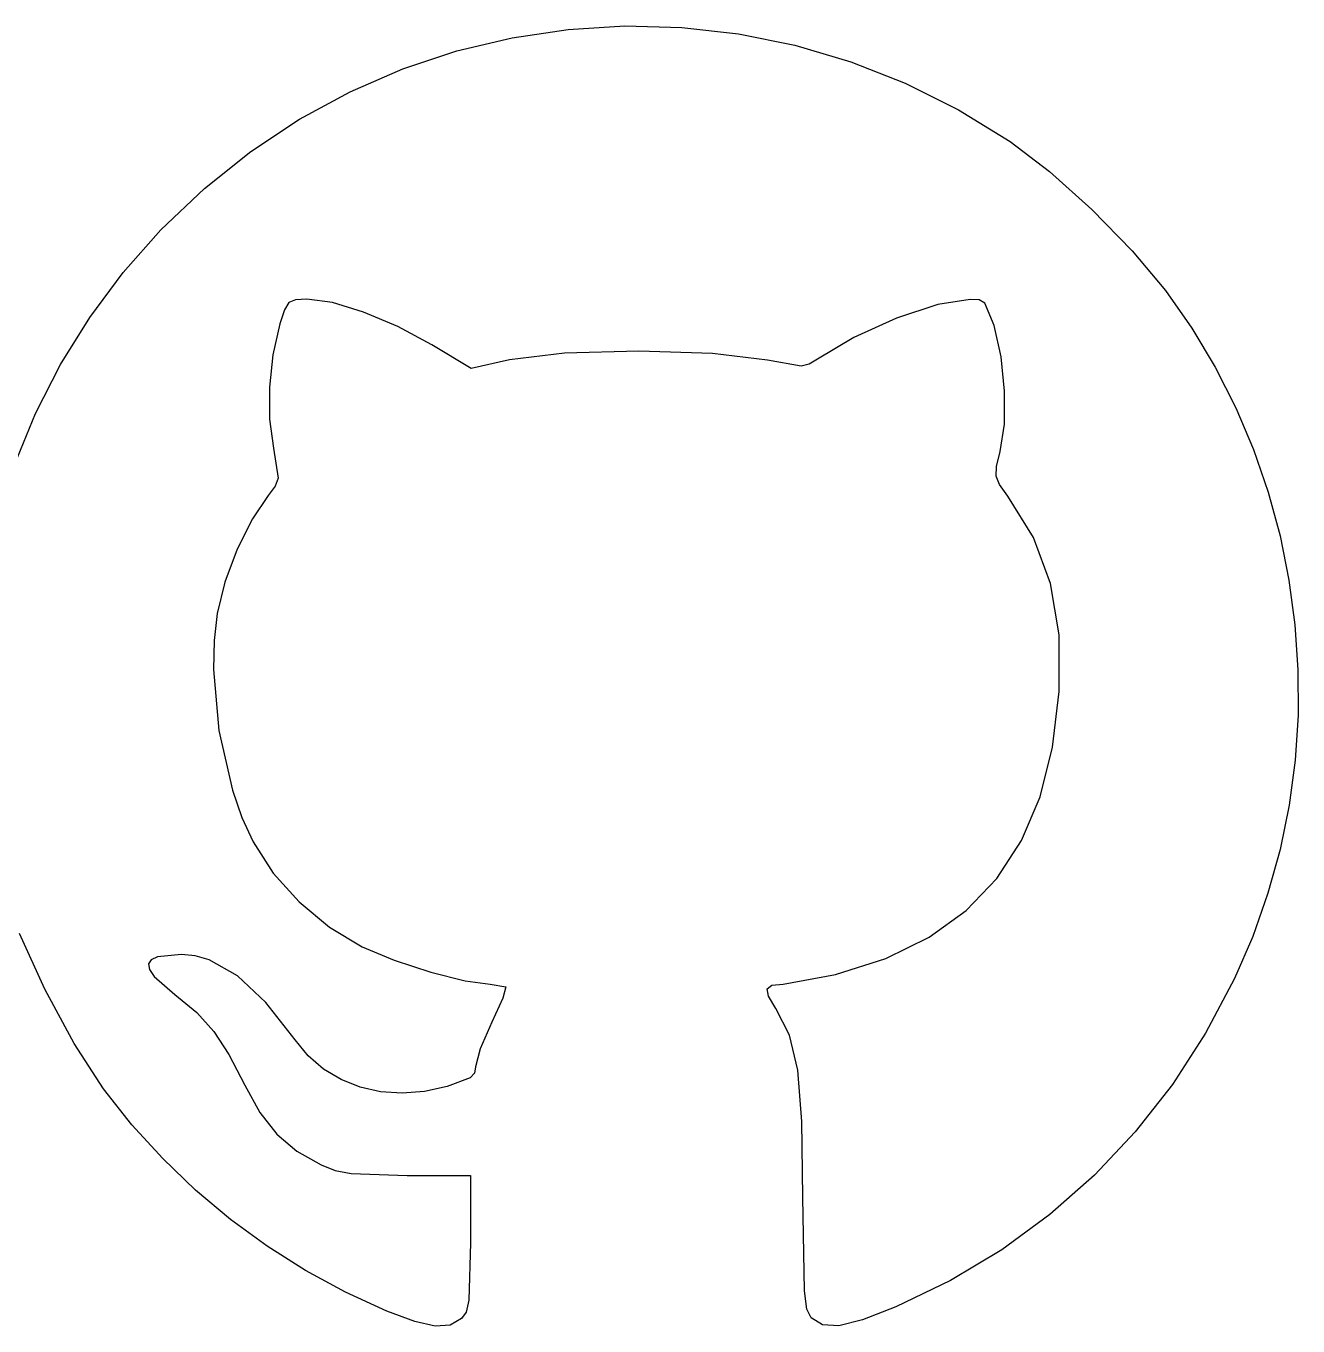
# Model space of a CAD drawing. Extents: x 15 to 288, y 15 to 288.
# Drawn here: x 113.8 to 191.3, y 111.6 to 190.8 of the extents above; entities that cross this region are included whole.
import ezdxf

# ---------------------------------------------------------------- set-up
doc = ezdxf.new("R2010")
doc.units = 0

msp = doc.modelspace()

# ---------------------------------------------------------------- linework, layer by layer
at = {"layer": 'Image'}
for p, q in [((140.082859, 189.3022), (143.449728, 190.104374)), ((143.449728, 190.104374), (146.868906, 190.611151)), ((146.868906, 190.611151), (150.321195, 190.820532)), ((150.321195, 190.820532), (153.787398, 190.730516)), ((153.787398, 190.730516), (157.248318, 190.339101)), ((157.248318, 190.339101), (160.684757, 189.644287)), ((136.787496, 188.206631), (140.082859, 189.3022)), ((160.684757, 189.644287), (164.07752, 188.644073)), ((164.07752, 188.644073), (167.407407, 187.336458)), ((133.582836, 186.819667), (136.787496, 188.206631)), ((167.407407, 187.336458), (170.655222, 185.719442)), ((130.488075, 185.14331), (133.582836, 186.819667)), ((170.655222, 185.719442), (173.801768, 183.791024)), ((127.522413, 183.17956), (130.488075, 185.14331)), ((173.801768, 183.791024), (176.192479, 181.964969)), ((124.705045, 180.930418), (127.522413, 183.17956)), ((176.192479, 181.964969), (178.770212, 179.645684)), ((122.055168, 178.397884), (124.705045, 180.930418)), ((178.770212, 179.645684), (181.227321, 177.128684)), ((119.755248, 175.797366), (122.055168, 178.397884)), ((181.227321, 177.128684), (183.256158, 174.709484)), ((117.714287, 173.069374), (119.755248, 175.797366)), ((183.256158, 174.709484), (184.855746, 172.421298)), ((129.574747, 173.525168), (129.298723, 172.669842)), ((129.843565, 173.972437), (129.574747, 173.525168)), ((130.249319, 174.143852), (129.843565, 173.972437)), ((130.936153, 174.171612), (130.249319, 174.143852)), ((132.497527, 173.967445), (130.936153, 174.171612)), ((134.404495, 173.396511), (132.497527, 173.967445)), ((169.383098, 173.847947), (166.871193, 173.017121)), ((171.362473, 174.16801), (169.383098, 173.847947)), ((171.909636, 174.130926), (171.362473, 174.16801)), ((172.261221, 173.934606), (171.909636, 174.130926)), ((172.819293, 172.5841), (172.261221, 173.934606)), ((115.930663, 170.210365), (117.714287, 173.069374)), ((129.298723, 172.669842), (128.872345, 170.78846)), ((136.485141, 172.521166), (134.404495, 173.396511)), ((166.871193, 173.017121), (164.278753, 171.852255)), ((138.567553, 171.403762), (136.485141, 172.521166)), ((164.278753, 171.852255), (162.057773, 170.53007)), ((173.24522, 170.674759), (172.819293, 172.5841)), ((184.855746, 172.421298), (186.282291, 170.037596)), ((140.964603, 169.963092), (138.567553, 171.403762)), ((128.872345, 170.78846), (128.662847, 168.815946)), ((143.280423, 170.479857), (140.964603, 169.963092)), ((146.647753, 170.881619), (143.280423, 170.479857)), ((151.160145, 171.011723), (146.647753, 170.881619)), ((155.666725, 170.871461), (151.160145, 171.011723)), ((159.016623, 170.46213), (155.666725, 170.871461)), ((161.051728, 170.104276), (159.016623, 170.46213)), ((162.057773, 170.53007), (161.556258, 170.216377)), ((173.456943, 168.58066), (173.24522, 170.674759)), ((114.402756, 167.216798), (115.930663, 170.210365)), ((161.556258, 170.216377), (161.051728, 170.104276)), ((186.282291, 170.037596), (187.534688, 167.569379)), ((128.662847, 168.815946), (128.676535, 166.878223)), ((173.441677, 166.568956), (173.456943, 168.58066)), ((113.128944, 164.085129), (114.402756, 167.216798)), ((187.534688, 167.569379), (188.611832, 165.027645)), ((128.676535, 166.878223), (128.919713, 165.101212)), ((173.18664, 164.9068), (173.441677, 166.568956)), ((128.919713, 165.101212), (129.19409, 163.272169)), ((172.959883, 163.994955), (173.18664, 164.9068)), ((188.611832, 165.027645), (189.512618, 162.423393)), ((172.933818, 163.402482), (172.959883, 163.994955)), ((129.19409, 163.272169), (129.013844, 162.783407)), ((173.150939, 162.881811), (172.933818, 163.402482)), ((129.013844, 162.783407), (128.580679, 162.228592)), ((173.653737, 162.18537), (173.150939, 162.881811)), ((189.512618, 162.423393), (190.235942, 159.767622)), ((128.580679, 162.228592), (127.622078, 160.805628)), ((175.210086, 159.661189), (173.653737, 162.18537)), ((127.622078, 160.805628), (126.704591, 158.947654)), ((176.247131, 156.850764), (175.210086, 159.661189)), ((190.235942, 159.767622), (190.780699, 157.071332)), ((126.704591, 158.947654), (125.948535, 156.933081)), ((125.948535, 156.933081), (125.474229, 155.040322)), ((176.77064, 153.732192), (176.247131, 156.850764)), ((190.780699, 157.071332), (191.145783, 154.345521)), ((125.474229, 155.040322), (125.287055, 153.397256)), ((176.786377, 150.28357), (176.77064, 153.732192)), ((191.145783, 154.345521), (191.330092, 151.601189)), ((125.287055, 153.397256), (125.24736, 151.626288)), ((125.24736, 151.626288), (125.578901, 147.900839)), ((191.330092, 151.601189), (191.332518, 148.849335)), ((176.3774, 146.885835), (176.786377, 150.28357)), ((191.332518, 148.849335), (191.151959, 146.100957)), ((125.578901, 147.900839), (126.405849, 144.264357)), ((175.61363, 143.862232), (176.3774, 146.885835)), ((191.151959, 146.100957), (190.787308, 143.367054)), ((126.405849, 144.264357), (126.985412, 142.604597)), ((174.48759, 141.203302), (175.61363, 143.862232)), ((190.787308, 143.367054), (190.237461, 140.658627)), ((126.985412, 142.604597), (127.665199, 141.117222)), ((127.665199, 141.117222), (128.891967, 139.222065)), ((172.991801, 138.899586), (174.48759, 141.203302)), ((190.237461, 140.658627), (189.501314, 137.986673)), ((128.891967, 139.222065), (130.476738, 137.461897)), ((171.118784, 136.941625), (172.991801, 138.899586)), ((189.501314, 137.986673), (188.577761, 135.362193)), ((130.476738, 137.461897), (132.317948, 135.934193)), ((168.86106, 135.319958), (171.118784, 136.941625)), ((114.978368, 132.142182), (113.434822, 135.532456)), ((132.317948, 135.934193), (134.314029, 134.736422)), ((134.314029, 134.736422), (136.264641, 133.916502)), ((166.211151, 134.025126), (168.86106, 135.319958)), ((188.577761, 135.362193), (187.465698, 132.796184)), ((121.459704, 133.938248), (121.298106, 133.681945)), ((121.846974, 134.117571), (121.459704, 133.938248)), ((123.300534, 134.257396), (121.846974, 134.117571)), ((124.144846, 134.176685), (123.300534, 134.257396)), ((124.993915, 133.934227), (124.144846, 134.176685)), ((126.708917, 132.962125), (124.993915, 133.934227)), ((136.264641, 133.916502), (138.492653, 133.179465)), ((163.161577, 133.04767), (166.211151, 134.025126)), ((121.298106, 133.681945), (121.361679, 133.345635)), ((121.361679, 133.345635), (121.649922, 132.926289)), ((138.492653, 133.179465), (140.582055, 132.647579)), ((159.961377, 132.443135), (163.161577, 133.04767)), ((121.649922, 132.926289), (122.898415, 131.826376)), ((128.45072, 131.337199), (126.708917, 132.962125)), ((140.582055, 132.647579), (142.116839, 132.443112)), ((142.116839, 132.443112), (143.07614, 132.292186)), ((143.07614, 132.292186), (142.88673, 131.597465)), ((158.98946, 132.167874), (159.278259, 132.385825)), ((159.278259, 132.385825), (159.961377, 132.443135)), ((187.465698, 132.796184), (185.697123, 129.459747)), ((116.761483, 128.837801), (114.978368, 132.142182)), ((122.898415, 131.826376), (124.232564, 130.719046)), ((142.88673, 131.597465), (142.219394, 130.139116)), ((159.07377, 131.720248), (158.98946, 132.167874)), ((159.50998, 130.973915), (159.07377, 131.720248)), ((124.232564, 130.719046), (125.277199, 129.570645)), ((130.224504, 129.055556), (128.45072, 131.337199)), ((160.344686, 129.341959), (159.50998, 130.973915)), ((142.219394, 130.139116), (141.507728, 128.516216)), ((125.277199, 129.570645), (126.196627, 128.167737)), ((160.850985, 127.217332), (160.344686, 129.341959)), ((185.697123, 129.459747), (183.67904, 126.345312)), ((118.555014, 126.080466), (116.761483, 128.837801)), ((131.023089, 128.084084), (130.224504, 129.055556)), ((141.507728, 128.516216), (141.211724, 127.425876)), ((126.196627, 128.167737), (127.155155, 126.296886)), ((131.962985, 127.276989), (131.023089, 128.084084)), ((133.024996, 126.640152), (131.962985, 127.276989)), ((140.900557, 126.7532), (139.494874, 126.215676)), ((141.148688, 127.04144), (140.900557, 126.7532)), ((141.211724, 127.425876), (141.148688, 127.04144)), ((161.101504, 124.096672), (160.850985, 127.217332)), ((120.28961, 123.893251), (118.555014, 126.080466)), ((127.155155, 126.296886), (128.077217, 124.626705)), ((134.189924, 126.179455), (133.024996, 126.640152)), ((135.438573, 125.900778), (134.189924, 126.179455)), ((138.110245, 125.913008), (136.751746, 125.810002)), ((139.494874, 126.215676), (138.110245, 125.913008)), ((183.67904, 126.345312), (181.420272, 123.461429)), ((136.751746, 125.810002), (135.438573, 125.900778)), ((128.077217, 124.626705), (129.114299, 123.31034)), ((122.163276, 121.833364), (120.28961, 123.893251)), ((161.16887, 119.476615), (161.101504, 124.096672)), ((129.114299, 123.31034), (130.338662, 122.272569)), ((181.420272, 123.461429), (178.929643, 120.816645)), ((130.338662, 122.272569), (131.822565, 121.438166)), ((124.167051, 119.907831), (122.163276, 121.833364)), ((131.822565, 121.438166), (132.672651, 121.109974)), ((132.672651, 121.109974), (133.64669, 120.916516)), ((133.64669, 120.916516), (137.054095, 120.801455)), ((137.054095, 120.801455), (140.91, 120.801)), ((140.91, 120.801), (140.909905, 116.69013)), ((178.929643, 120.816645), (176.215978, 118.41951)), ((126.291973, 118.123677), (124.167051, 119.907831)), ((161.25619, 113.7734), (161.16887, 119.476615)), ((128.529081, 116.487928), (126.291973, 118.123677)), ((176.215978, 118.41951), (173.2881, 116.278573)), ((130.869414, 115.00761), (128.529081, 116.487928)), ((140.909905, 116.69013), (140.814855, 113.19933)), ((173.2881, 116.278573), (170.154832, 114.402381)), ((133.304012, 113.689747), (130.869414, 115.00761)), ((170.154832, 114.402381), (166.824998, 112.799484)), ((135.823914, 112.541366), (133.304012, 113.689747)), ((161.407853, 112.652891), (161.25619, 113.7734)), ((137.518291, 111.910024), (135.823914, 112.541366)), ((140.647446, 112.478116), (140.356834, 112.07883)), ((140.814855, 113.19933), (140.647446, 112.478116)), ((161.669308, 112.131825), (161.407853, 112.652891)), ((166.824998, 112.799484), (164.800531, 112.011112)), ((138.764583, 111.630037), (137.518291, 111.910024)), ((139.673769, 111.69008), (138.764583, 111.630037)), ((140.356834, 112.07883), (139.673769, 111.69008)), ((162.352759, 111.694127), (161.669308, 112.131825)), ((163.353142, 111.648274), (162.352759, 111.694127)), ((164.800531, 112.011112), (163.353142, 111.648274))]:
    msp.add_line(p, q, dxfattribs=at)

doc.saveas('drawing.dxf')
